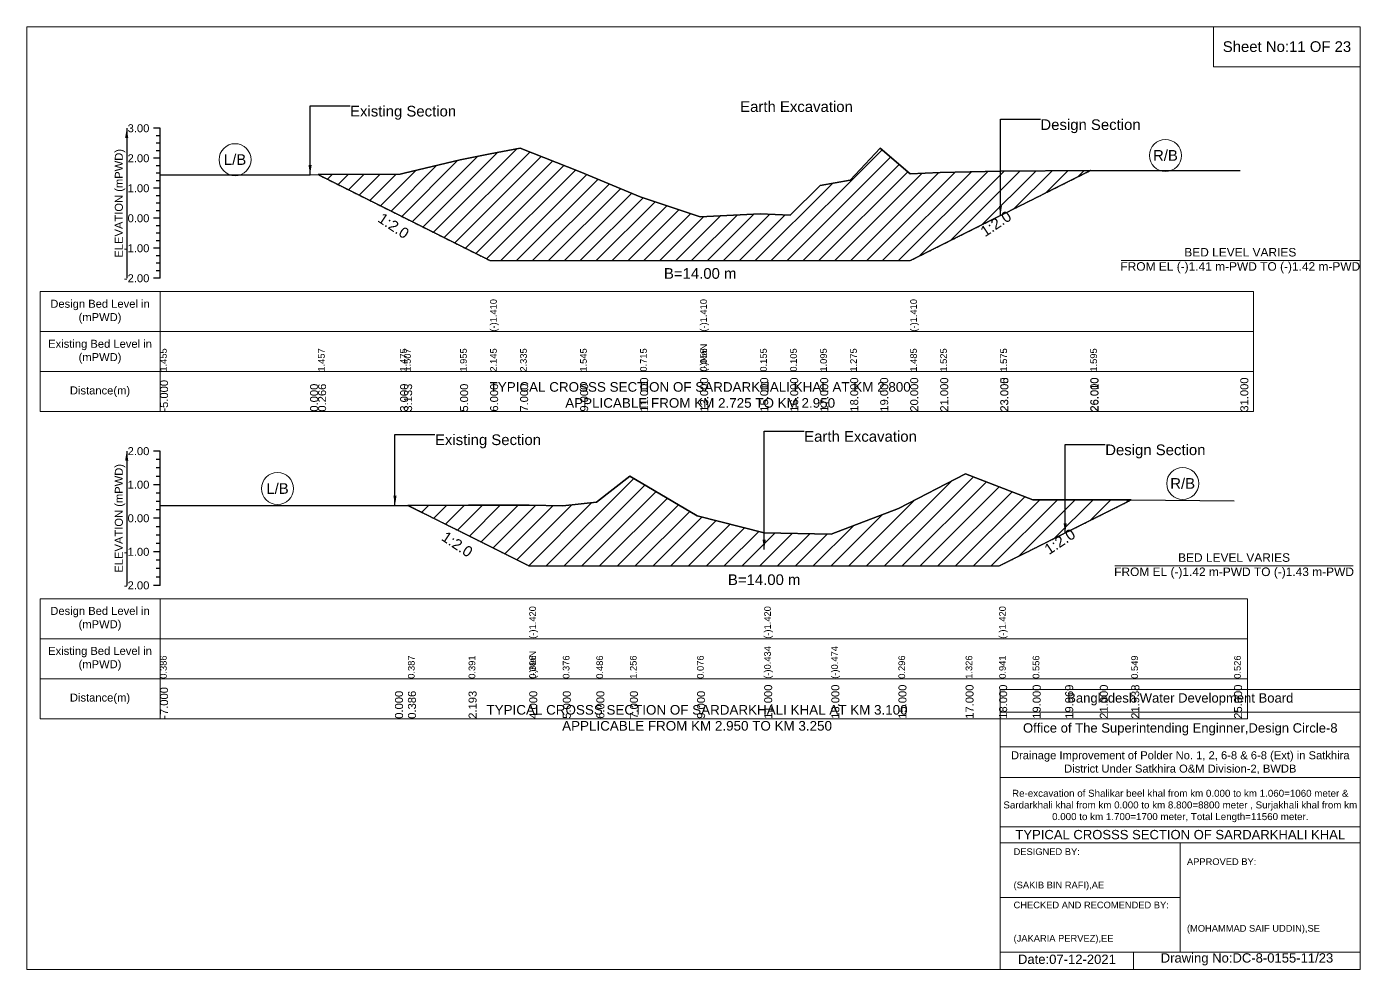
# Model space of a CAD drawing. Header units: inches. Extents: x 93000 to 506000, y -4242 to 0.
# Drawn here: x 200000 to 206000, y -4242 to 0 of the extents above; entities that cross this region are included whole.
import ezdxf

# ---------------------------------------------------------------- set-up
doc = ezdxf.new("R2010")
doc.units = ezdxf.units.IN
doc.header["$LTSCALE"] = 7
doc.header["$MEASUREMENT"] = 0
doc.linetypes.add('DASHED', pattern=[0.75, 0.5, -0.25])
for name, color, linetype, lineweight in [('Cross section Data Border', 7, 'Continuous', 9), ('Cross Section Labels', 7, 'Continuous', 9), ('Design_Bed_Level for Xsection', 7, 'DASHED', 25), ('Existing_Bed_Level for Xsection', 7, 'Continuous', 25), ('Long Section Labels', 7, 'Continuous', 9)]:
    doc.layers.add(name, color=color, linetype=linetype, lineweight=lineweight)
doc.styles.get("Standard").update_dxf_attribs({"font": 'arial.ttf'})
doc.dimstyles.get("Standard").update_dxf_attribs({"dimtxt": 0.18, "dimasz": 0.18, "dimexe": 0.18, "dimexo": 0.0625, "dimgap": 0.09, "dimtad": 0, "dimtih": 1, "dimtoh": 1, "dimdec": 4, "dimzin": 0, "dimdsep": 46, "dimtxsty": 'Standard', "dimcen": 0.09, "dimadec": 0, "dimazin": 0, "dimtfac": 1, "dimtdec": 4, "dimtofl": 0, "dimtmove": 0, "dimatfit": 3, "dimfxl": 1, "dimtolj": 1, "dimtzin": 0, "dimarcsym": 0})

msp = doc.modelspace()

# ---------------------------------------------------------------- hatches: boundary and pattern name
at = {"layer": 'Existing_Bed_Level for Xsection'}
h = msp.add_hatch(dxfattribs=at)
h.set_pattern_fill('ANSI31', color=256, scale=405, style=0)
h.paths.add_polyline_path([(201311, -665.8), (201680, -850.3), (201698, -859.3), (201950, -985.3), (202085, -1052.8), (202220, -1052.8), (202490, -1052.8), (202760, -1052.8), (203030, -1052.8), (203300, -1052.8), (203435, -1052.8), (203570, -1052.8), (203705, -1052.8), (203840, -1052.8), (203975, -1052.8), (204110, -985.3), (204380, -850.3), (204380.7, -849.9), (204785, -647.8), (204786.4, -647.1), (204785, -647.1), (204380.7, -649.8), (204380, -649.8), (204110, -656.6), (203975, -662), (203840, -547.2), (203705, -690.3), (203570, -714.6), (203435, -848.2), (203300, -841.5), (203030, -855), (202760, -765.9), (202490, -653.9), (202220, -547.2), (202085, -572.9), (201950, -598.5), (201698, -659), (201680, -663.3)])
h = msp.add_hatch(dxfattribs=at)
h.set_pattern_fill('ANSI31', color=256, scale=453, style=0)
h.paths.add_polyline_path([(201715.3, -2154), (201988.1, -2290.4), (202261, -2426.8), (202412, -2426.8), (202563, -2426.8), (202714, -2426.8), (203016, -2426.8), (203318, -2426.8), (203620, -2426.8), (203922, -2426.8), (204224, -2426.8), (204375, -2426.8), (204526, -2351.3), (204672.3, -2278.2), (204828, -2200.3), (204969.6, -2129.5), (204828, -2128.5), (204672.3, -2128.5), (204526, -2128.5), (204375, -2070.3), (204224, -2012.2), (203922, -2167.7), (203620, -2284), (203318, -2278), (203016, -2200.9), (202714, -2022.8), (202563, -2139), (202412, -2155.7), (202261, -2152.6), (201988.1, -2153.3)])

# ---------------------------------------------------------------- linework, layer by layer
at = {"layer": 'Cross section Data Border'}
for points in [[(200000, 0), (206000, 0), (206000, -4242), (200000, -4242)], [(205340, 0), (206000, 0), (206000, -180), (205340, -180)], [(200060, -1192.4), (205520, -1192.4), (205520, -1732.4), (200060, -1732.4)], [(200060, -2574.4), (205492, -2574.4), (205492, -3114.4), (200060, -3114.4)]]:
    msp.add_lwpolyline(points, close=True, dxfattribs=at)
for points in [[(200600, -1192.4), (200600, -1732.4)], [(200060, -1372.4), (205520, -1372.4)], [(200060, -1552.4), (205520, -1552.4)], [(200600, -2574.4), (200600, -3114.4)], [(200060, -2754.4), (205492, -2754.4)], [(200060, -2934.4), (205492, -2934.4)], [(204380, -4242), (204380, -2982), (206000, -2982)], [(204380, -3084), (206000, -3084)], [(204380, -3240), (206000, -3240)], [(204380, -3378), (206000, -3378)], [(204380, -3600), (206000, -3600)], [(204380, -3672), (206000, -3672)], [(205190, -3672), (205190, -4164)], [(204380, -3918), (205190, -3918)], [(204380, -4164), (206000, -4164)], [(204980, -4164), (204980, -4242)]]:
    msp.add_lwpolyline(points, dxfattribs=at)
at = {"layer": 'Cross Section Labels'}
for points in [[(204924.2, -1052.8), (205995.8, -1052.8)], [(204896.2, -2426.8), (205967.8, -2426.8)]]:
    msp.add_lwpolyline(points, dxfattribs=at)
for centre in [(200937.5, -598.5), (205123.2, -579.6), (201128.5, -2078.6), (205200.8, -2055.8)]:
    msp.add_circle(centre, 72, dxfattribs=at)
at = {"layer": 'Design_Bed_Level for Xsection'}
for points in [[(201311, -665.8), (201698, -859.3), (202085, -1052.8), (203030, -1052.8), (203975, -1052.8), (204380.7, -849.9), (204786.4, -647.1)], [(201715.3, -2154), (201988.1, -2290.4), (202261, -2426.8), (203318, -2426.8), (204375, -2426.8), (204672.3, -2278.2), (204969.6, -2129.5)]]:
    msp.add_lwpolyline(points, dxfattribs=at)
at = {"layer": 'Existing_Bed_Level for Xsection'}
for points in [[(200600, -457.4), (200570, -457.4)], [(200600, -1132.4), (200600, -997.4), (200600, -862.4), (200600, -727.4), (200600, -592.4), (200600, -457.4)], [(200600, -491.2), (200582, -491.2)], [(200600, -524.9), (200582, -524.9)], [(200600, -592.4), (200570, -592.4)], [(200600, -558.7), (200582, -558.7)], [(200600, -666), (201275, -666), (201311, -665.8), (201680, -663.3), (201698, -659), (201950, -598.5), (202085, -572.9), (202085, -572.9), (202220, -547.2), (202490, -653.9), (202760, -765.9), (203030, -855), (203030, -855), (203300, -841.5), (203435, -848.2), (203570, -714.6), (203705, -690.3), (203840, -547.2), (203975, -662), (203975, -662), (204110, -656.6), (204380, -649.8), (204380.7, -649.8), (204785, -647.1), (204786.4, -647.1), (205460, -647.1)], [(200600, -626.2), (200582, -626.2)], [(200600, -659.9), (200582, -659.9)], [(200600, -693.7), (200582, -693.7)], [(200600, -727.4), (200570, -727.4)], [(200600, -761.2), (200582, -761.2)], [(200600, -794.9), (200582, -794.9)], [(200600, -828.7), (200582, -828.7)], [(200600, -862.4), (200570, -862.4)], [(200600, -896.2), (200582, -896.2)], [(200600, -929.9), (200582, -929.9)], [(200600, -997.4), (200570, -997.4)], [(200600, -963.7), (200582, -963.7)], [(200600, -1031.2), (200582, -1031.2)], [(200600, -1064.9), (200582, -1064.9)], [(200600, -1132.4), (200570, -1132.4)], [(200600, -1098.7), (200582, -1098.7)], [(200600, -1910.4), (200570, -1910.4)], [(200600, -2514.4), (200600, -2363.4), (200600, -2212.4), (200600, -2061.4), (200600, -1910.4)], [(200600, -1948.2), (200582, -1948.2)], [(200600, -1985.9), (200582, -1985.9)], [(200600, -2023.7), (200582, -2023.7)], [(200600, -2154.1), (201657, -2154.1), (201715.3, -2154), (201988.1, -2153.3), (202261, -2152.6), (202261, -2152.6), (202412, -2155.7), (202563, -2139), (202714, -2022.8), (203016, -2200.9), (203318, -2278), (203318, -2278), (203620, -2284), (203922, -2167.7), (204224, -2012.2), (204375, -2070.3), (204375, -2070.3), (204526, -2128.5), (204672.3, -2128.5), (204828, -2128.5), (204969.6, -2129.5), (205432, -2133)], [(200600, -2061.4), (200570, -2061.4)], [(200600, -2099.2), (200582, -2099.2)], [(200600, -2136.9), (200582, -2136.9)], [(200600, -2212.4), (200570, -2212.4)], [(200600, -2174.7), (200582, -2174.7)], [(200600, -2250.2), (200582, -2250.2)], [(200600, -2287.9), (200582, -2287.9)], [(200600, -2325.7), (200582, -2325.7)], [(200600, -2363.4), (200570, -2363.4)], [(200600, -2401.2), (200582, -2401.2)], [(200600, -2438.9), (200582, -2438.9)], [(200600, -2514.4), (200570, -2514.4)], [(200600, -2476.7), (200582, -2476.7)]]:
    msp.add_lwpolyline(points, dxfattribs=at)
for points in [[(201311, -665.8), (201311, -665.8), (201680, -850.3), (201698, -859.3), (201950, -985.3), (202085, -1052.8), (202085, -1052.8), (202220, -1052.8), (202490, -1052.8), (202760, -1052.8), (203030, -1052.8), (203030, -1052.8), (203300, -1052.8), (203435, -1052.8), (203570, -1052.8), (203705, -1052.8), (203840, -1052.8), (203975, -1052.8), (203975, -1052.8), (204110, -985.3), (204380, -850.3), (204380.7, -849.9), (204785, -647.8), (204786.4, -647.1), (204785, -647.1), (204380.7, -649.8), (204380, -649.8), (204110, -656.6), (203975, -662), (203975, -662), (203840, -547.2), (203705, -690.3), (203570, -714.6), (203435, -848.2), (203300, -841.5), (203030, -855), (203030, -855), (202760, -765.9), (202490, -653.9), (202220, -547.2), (202085, -572.9), (202085, -572.9), (201950, -598.5), (201698, -659), (201680, -663.3), (201311, -665.8)], [(201715.3, -2154), (201988.1, -2290.4), (202261, -2426.8), (202261, -2426.8), (202412, -2426.8), (202563, -2426.8), (202714, -2426.8), (203016, -2426.8), (203318, -2426.8), (203318, -2426.8), (203620, -2426.8), (203922, -2426.8), (204224, -2426.8), (204375, -2426.8), (204375, -2426.8), (204526, -2351.3), (204672.3, -2278.2), (204828, -2200.3), (204969.6, -2129.5), (204969.6, -2129.5), (204969.6, -2129.5), (204828, -2128.5), (204672.3, -2128.5), (204526, -2128.5), (204375, -2070.3), (204375, -2070.3), (204224, -2012.2), (203922, -2167.7), (203620, -2284), (203318, -2278), (203318, -2278), (203016, -2200.9), (202714, -2022.8), (202563, -2139), (202412, -2155.7), (202261, -2152.6), (202261, -2152.6), (201988.1, -2153.3)]]:
    msp.add_lwpolyline(points, close=True, dxfattribs=at)

# ---------------------------------------------------------------- texts
at = {"layer": 'Cross section Data Border', "attachment_point": 5}
for s, insert, char_height in [('Sheet No:11 OF 23', (205670, -90), 48), ('Bangladesh Water Development Board', (205190, -3027), 42), ('Office of The Superintending Enginner,Design Circle-8', (205190, -3162), 42)]:
    msp.add_mtext(s, dxfattribs=dict(at, insert=insert, char_height=char_height))
at = {"layer": 'Cross section Data Border'}
for s, insert, char_height, width, attachment_point in [('Design Bed Level in (mPWD)', (200330, -1282.4), 36, 480, 5), ('Existing Bed Level in (mPWD)', (200330, -1462.4), 36, 480, 5), ('Distance(m)', (200330, -1642.4), 36, 480, 5), ('Design Bed Level in (mPWD)', (200330, -2664.4), 36, 480, 5), ('Existing Bed Level in (mPWD)', (200330, -2844.4), 36, 480, 5), ('Distance(m)', (200330, -3024.4), 36, 480, 5), ('Drainage Improvement of Polder No. 1, 2, 6-8 & 6-8 (Ext) in Satkhira District Under Satkhira O&M Division-2, BWDB', (205190, -3312), 36, 1680, 5), ('Re-excavation of Shalikar beel khal from km 0.000 to km 1.060=1060 meter & Sardarkhali khal from km 0.000 to km 8.800=8800 meter , Surjakhali khal from km 0.000 to km 1.700=1700 meter, Total Length=11560 meter.', (205190, -3507), 31.4683, 1620, 5), ('TYPICAL CROSSS SECTION OF SARDARKHALI KHAL', (205190, -3636), 42, 1680, 5), ('DESIGNED BY:^J^J^J(SAKIB BIN RAFI),AE', (204440, -3792), 30, 840, 4), ('APPROVED BY:^J^J^J^J^J^J(MOHAMMAD SAIF UDDIN),SE', (205220, -3912), 30, 840, 4), ('CHECKED AND RECOMENDED BY:^J^J^J(JAKARIA PERVEZ),EE', (204440, -4032), 30, 840, 4), ('Date:07-12-2021', (204680, -4197), 42, 840, 5), ('Drawing No:DC-8-0155-11/23', (205490, -4197), 42, 1320, 5)]:
    msp.add_mtext(s, dxfattribs=dict(at, insert=insert, char_height=char_height, width=width, attachment_point=attachment_point))
at = {"layer": 'Cross Section Labels'}
for s, insert, char_height, attachment_point in [('Existing Section', (201455, -356.2), 48, 1), ('Earth Excavation', (203210, -335.9), 48, 1), ('Design Section', (204560.7, -416.9), 48, 1), ('L/B', (200937.5, -598.5), 48, 5), ('R/B', (205123.2, -579.6), 48, 5), ('BED LEVEL VARIES ^JFROM EL (-)1.41 m-PWD TO (-)1.42 m-PWD', (205460, -1052.8), 38.4, 5), ('B=14.00 m', (203030, -1086.5), 48, 2), ('TYPICAL CROSSS SECTION OF SARDARKHALI KHAL AT KM 2.800^JAPPLICABLE FROM KM 2.725 TO KM 2.950', (203030, -1657.5), 43.2, 5), ('Existing Section', (201837, -1834.9), 48, 1), ('Earth Excavation', (203498, -1819.8), 48, 1), ('Design Section', (204852.3, -1880.2), 48, 1), ('R/B', (205200.8, -2055.8), 48, 5), ('L/B', (201128.5, -2078.6), 48, 5), ('BED LEVEL VARIES ^JFROM EL (-)1.42 m-PWD TO (-)1.43 m-PWD', (205432, -2426.8), 38.4, 5), ('B=14.00 m', (203318, -2464.6), 48, 2), ('TYPICAL CROSSS SECTION OF SARDARKHALI KHAL AT KM 3.100^JAPPLICABLE FROM KM 2.950 TO KM 3.250', (203016, -3110.5), 43.2, 5)]:
    msp.add_mtext(s, dxfattribs=dict(at, insert=insert, char_height=char_height, attachment_point=attachment_point))
at = {"layer": 'Cross Section Labels', "char_height": 48, "attachment_point": 2}
for insert, rotation in [((204346.9, -866.8), 33.69007), ((201664.2, -876.1), 326.30993), ((201950.4, -2309.3), 326.30993), ((204634.6, -2297.1), 33.69007)]:
    msp.add_mtext('1:2.0', dxfattribs=dict(at, insert=insert, rotation=rotation))
at = {"layer": 'Existing_Bed_Level for Xsection', "char_height": 36, "attachment_point": 6}
for s, insert in [('3.00', (200552, -457.4)), ('2.00', (200552, -592.4)), ('1.00', (200552, -727.4)), ('0.00', (200552, -862.4)), ('-1.00', (200552, -997.4)), ('-2.00', (200552, -1132.4)), ('2.00', (200552, -1910.4)), ('1.00', (200552, -2061.4)), ('0.00', (200552, -2212.4)), ('-1.00', (200552, -2363.4)), ('-2.00', (200552, -2514.4))]:
    msp.add_mtext(s, dxfattribs=dict(at, insert=insert))
at = {"layer": 'Existing_Bed_Level for Xsection', "char_height": 36, "attachment_point": 5, "rotation": 90}
for insert in [(200420, -794.9), (200420, -2212.4)]:
    msp.add_mtext('ELEVATION (mPWD)', dxfattribs=dict(at, insert=insert))
at = {"layer": 'Long Section Labels', "attachment_point": 1, "rotation": 90}
for s, insert, char_height in [('(-)1.410', (202085, -1372.4), 30), ('(-)1.410', (203030, -1372.4), 30), ('(-)1.410', (203975, -1372.4), 30), ('(-)NaN', (203030, -1552.4), 30), ('1.455', (200600, -1552.4), 30), ('1.455', (200600, -1552.4), 30), ('1.457', (201311, -1552.4), 30), ('1.475', (201680, -1552.4), 30), ('1.507', (201698, -1552.4), 30), ('1.955', (201950, -1552.4), 30), ('2.145', (202085, -1552.4), 30), ('2.145', (202085, -1552.4), 30), ('2.145', (202085, -1552.4), 30), ('2.335', (202220, -1552.4), 30), ('2.335', (202220, -1552.4), 30), ('1.545', (202490, -1552.4), 30), ('0.715', (202760, -1552.4), 30), ('0.055', (203030, -1552.4), 30), ('0.055', (203030, -1552.4), 30), ('0.155', (203300, -1552.4), 30), ('0.105', (203435, -1552.4), 30), ('1.095', (203570, -1552.4), 30), ('1.275', (203705, -1552.4), 30), ('1.485', (203975, -1552.4), 30), ('1.485', (203975, -1552.4), 30), ('1.485', (203975, -1552.4), 30), ('1.525', (204110, -1552.4), 30), ('1.575', (204380, -1552.4), 30), ('1.575', (204380.7, -1552.4), 30), ('1.595', (204785, -1552.4), 30), ('1.595', (204785, -1552.4), 30), ('1.595', (204785, -1552.4), 30), ('-5.000', (200600, -1732.4), 36), ('0.000', (201275, -1732.4), 36), ('0.266', (201311, -1732.4), 36), ('3.000', (201680, -1732.4), 36), ('3.133', (201698, -1732.4), 36), ('5.000', (201950, -1732.4), 36), ('6.000', (202085, -1732.4), 36), ('6.000', (202085, -1732.4), 36), ('6.000', (202085, -1732.4), 36), ('7.000', (202220, -1732.4), 36), ('9.000', (202490, -1732.4), 36), ('11.000', (202760, -1732.4), 36), ('13.000', (203030, -1732.4), 36), ('13.000', (203030, -1732.4), 36), ('13.000', (203030, -1732.4), 36), ('15.000', (203300, -1732.4), 36), ('16.000', (203435, -1732.4), 36), ('17.000', (203570, -1732.4), 36), ('18.000', (203705, -1732.4), 36), ('19.000', (203840, -1732.4), 36), ('20.000', (203975, -1732.4), 36), ('20.000', (203975, -1732.4), 36), ('20.000', (203975, -1732.4), 36), ('21.000', (204110, -1732.4), 36), ('23.000', (204380, -1732.4), 36), ('23.005', (204380.7, -1732.4), 36), ('26.000', (204785, -1732.4), 36), ('26.010', (204786.4, -1732.4), 36), ('31.000', (205460, -1732.4), 36), ('(-)1.420', (202261, -2754.4), 30), ('(-)1.420', (203318, -2754.4), 30), ('(-)1.420', (204375, -2754.4), 30), ('(-)NaN', (202261, -2934.4), 30), ('(-)0.434', (203318, -2934.4), 30), ('(-)0.434', (203318, -2934.4), 30), ('(-)0.434', (203318, -2934.4), 30), ('(-)0.474', (203620, -2934.4), 30), ('0.386', (200600, -2934.4), 30), ('0.386', (200600, -2934.4), 30), ('0.387', (201715.3, -2934.4), 30), ('0.391', (201988.1, -2934.4), 30), ('0.396', (202261, -2934.4), 30), ('0.396', (202261, -2934.4), 30), ('0.376', (202412, -2934.4), 30), ('0.486', (202563, -2934.4), 30), ('1.256', (202714, -2934.4), 30), ('0.076', (203016, -2934.4), 30), ('0.296', (203922, -2934.4), 30), ('1.326', (204224, -2934.4), 30), ('0.941', (204375, -2934.4), 30), ('0.941', (204375, -2934.4), 30), ('0.941', (204375, -2934.4), 30), ('0.556', (204526, -2934.4), 30), ('0.556', (204526, -2934.4), 30), ('0.556', (204526, -2934.4), 30), ('0.549', (204969.6, -2934.4), 30), ('0.526', (205432, -2934.4), 30), ('-7.000', (200600, -3114.4), 36), ('0.000', (201657, -3114.4), 36), ('0.386', (201715.3, -3114.4), 36), ('2.193', (201988.1, -3114.4), 36), ('4.000', (202261, -3114.4), 36), ('4.000', (202261, -3114.4), 36), ('4.000', (202261, -3114.4), 36), ('5.000', (202412, -3114.4), 36), ('6.000', (202563, -3114.4), 36), ('7.000', (202714, -3114.4), 36), ('9.000', (203016, -3114.4), 36), ('11.000', (203318, -3114.4), 36), ('11.000', (203318, -3114.4), 36), ('11.000', (203318, -3114.4), 36), ('13.000', (203620, -3114.4), 36), ('15.000', (203922, -3114.4), 36), ('17.000', (204224, -3114.4), 36), ('18.000', (204375, -3114.4), 36), ('18.000', (204375, -3114.4), 36), ('18.000', (204375, -3114.4), 36), ('19.000', (204526, -3114.4), 36), ('19.969', (204672.3, -3114.4), 36), ('21.000', (204828, -3114.4), 36), ('21.938', (204969.6, -3114.4), 36), ('25.000', (205432, -3114.4), 36)]:
    msp.add_mtext(s, dxfattribs=dict(at, insert=insert, char_height=char_height))

# ---------------------------------------------------------------- leaders
at = {"layer": 'Cross Section Labels', "annotation_type": 0, "has_hookline": 1, "hookline_direction": 0}
for points, text_width in [([(201275, -666), (201275, -356.2), (201454.9, -356.2)], 467.2), ([(204380.7, -849.9), (204380.7, -416.9), (204560.6, -416.9)], 441.2), ([(201657, -2154.1), (201657, -1834.9), (201836.9, -1834.9)], 467.2), ([(203318, -2352.4), (203318, -1819.8), (203497.9, -1819.8)], 497), ([(204672.3, -2278.2), (204672.3, -1880.2), (204852.2, -1880.2)], 441.2)]:
    msp.add_leader(points, dimstyle='Standard', override={"dimasz": 43.2}, dxfattribs=dict(at, text_width=text_width))
at = {"layer": 'Existing_Bed_Level for Xsection'}
for points in [[(200450, -457.4), (200450, -1132.4)], [(200450, -1910.4), (200450, -2514.4)]]:
    msp.add_leader(points, dimstyle='Standard', override={"dimasz": 43.2}, dxfattribs=at)

doc.saveas('drawing.dxf')
